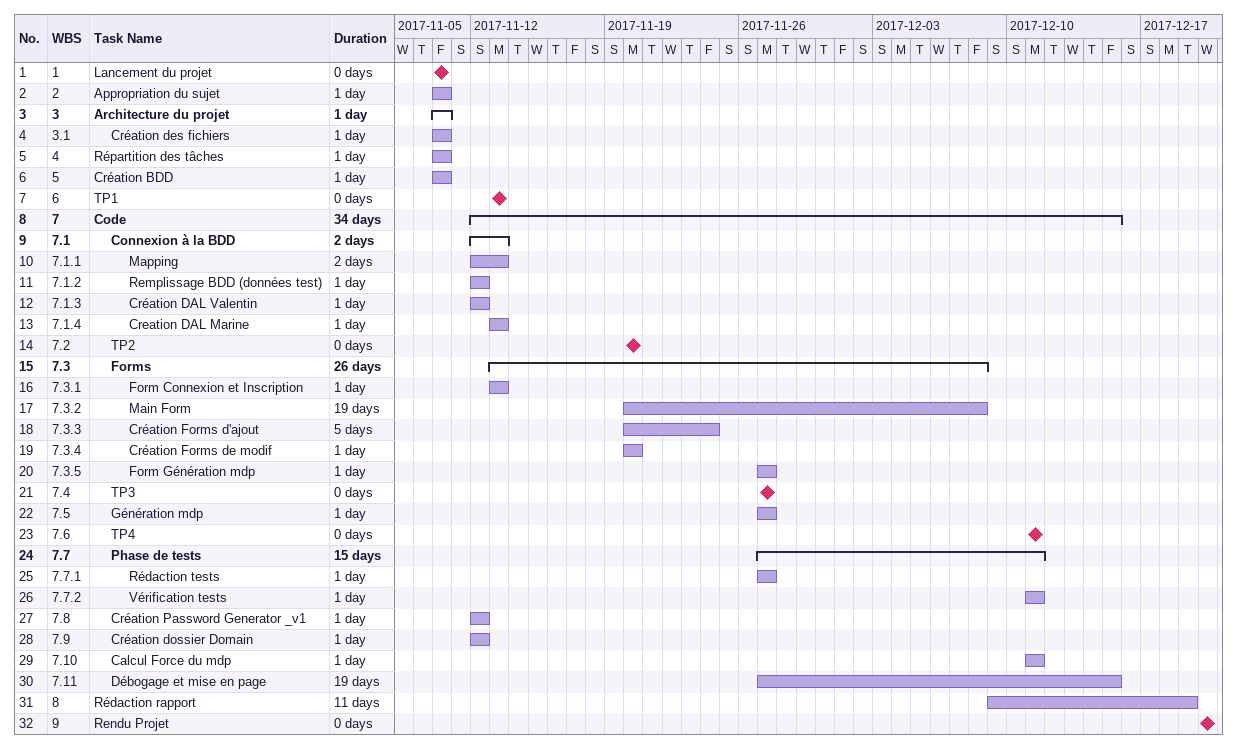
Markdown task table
| ID | WBS | Task | Duration | Start | Finish |
|---|---|---|---|---|---|
| 1 | 1 | Lancement du projet | 0d | 2017-11-10 | 2017-11-10 |
| 2 | 2 | Appropriation du sujet | 1d | 2017-11-10 | 2017-11-10 |
| 3 | 3 | **Architecture du projet** | 1d | 2017-11-10 | 2017-11-10 |
| 4 | 3.1 | Création des fichiers | 1d | 2017-11-10 | 2017-11-10 |
| 5 | 4 | Répartition des tâches | 1d | 2017-11-10 | 2017-11-10 |
| 6 | 5 | Création BDD | 1d | 2017-11-10 | 2017-11-10 |
| 7 | 6 | TP1 | 0d | 2017-11-13 | 2017-11-13 |
| 8 | 7 | **Code** | 34d | 2017-11-12 | 2017-12-15 |
| 9 | 7.1 | **Connexion à la BDD** | 2d | 2017-11-12 | 2017-11-13 |
| 10 | 7.1.1 | Mapping | 2d | 2017-11-12 | 2017-11-13 |
| 11 | 7.1.2 | Remplissage BDD (données test) | 1d | 2017-11-12 | 2017-11-12 |
| 12 | 7.1.3 | Création DAL Valentin | 1d | 2017-11-12 | 2017-11-12 |
| 13 | 7.1.4 | Creation DAL Marine | 1d | 2017-11-13 | 2017-11-13 |
| 14 | 7.2 | TP2 | 0d | 2017-11-20 | 2017-11-20 |
| 15 | 7.3 | **Forms** | 26d | 2017-11-13 | 2017-12-08 |
| 16 | 7.3.1 | Form Connexion et Inscription | 1d | 2017-11-13 | 2017-11-13 |
| 17 | 7.3.2 | Main Form | 19d | 2017-11-20 | 2017-12-08 |
| 18 | 7.3.3 | Création Forms d'ajout | 5d | 2017-11-20 | 2017-11-24 |
| 19 | 7.3.4 | Création Forms de modif | 1d | 2017-11-20 | 2017-11-20 |
| 20 | 7.3.5 | Form Génération mdp | 1d | 2017-11-27 | 2017-11-27 |
| 21 | 7.4 | TP3 | 0d | 2017-11-27 | 2017-11-27 |
| 22 | 7.5 | Génération mdp | 1d | 2017-11-27 | 2017-11-27 |
| 23 | 7.6 | TP4 | 0d | 2017-12-11 | 2017-12-11 |
| 24 | 7.7 | **Phase de tests** | 15d | 2017-11-27 | 2017-12-11 |
| 25 | 7.7.1 | Rédaction tests | 1d | 2017-11-27 | 2017-11-27 |
| 26 | 7.7.2 | Vérification tests | 1d | 2017-12-11 | 2017-12-11 |
| 27 | 7.8 | Création Password Generator _v1 | 1d | 2017-11-12 | 2017-11-12 |
| 28 | 7.9 | Création dossier Domain | 1d | 2017-11-12 | 2017-11-12 |
| 29 | 7.10 | Calcul Force du mdp | 1d | 2017-12-11 | 2017-12-11 |
| 30 | 7.11 | Débogage et mise en page | 19d | 2017-11-27 | 2017-12-15 |
| 31 | 8 | Rédaction rapport | 11d | 2017-12-09 | 2017-12-19 |
| 32 | 9 | Rendu Projet | 0d | 2017-12-20 | 2017-12-20 |
